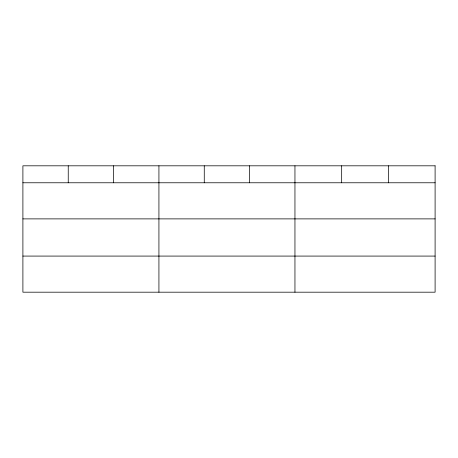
<?xml version="1.0" encoding="UTF-8"?>
<svg xmlns="http://www.w3.org/2000/svg" width="458" height="458" viewBox="0 0 458 458"><rect width="100%" height="100%" fill="white"/><g stroke="black" fill="none" stroke-linecap="round" stroke-linejoin="round"><path stroke-width="0.69" d="M22.9 182.776L435.1 182.776M22.9 218.884L435.1 218.884M22.9 256.079L435.1 256.079M388.384 165.813L388.384 182.776M341.668 165.813L341.668 182.776M294.952 165.813L294.952 292.187M249.61 165.813L249.61 182.776M204.268 165.813L204.268 182.776M158.926 165.813L158.926 292.187M113.584 165.813L113.584 182.776M68.242 165.813L68.242 182.776M435.1 165.813L22.9 165.813L22.9 292.187L435.1 292.187L435.1 165.813"/></g></svg>
